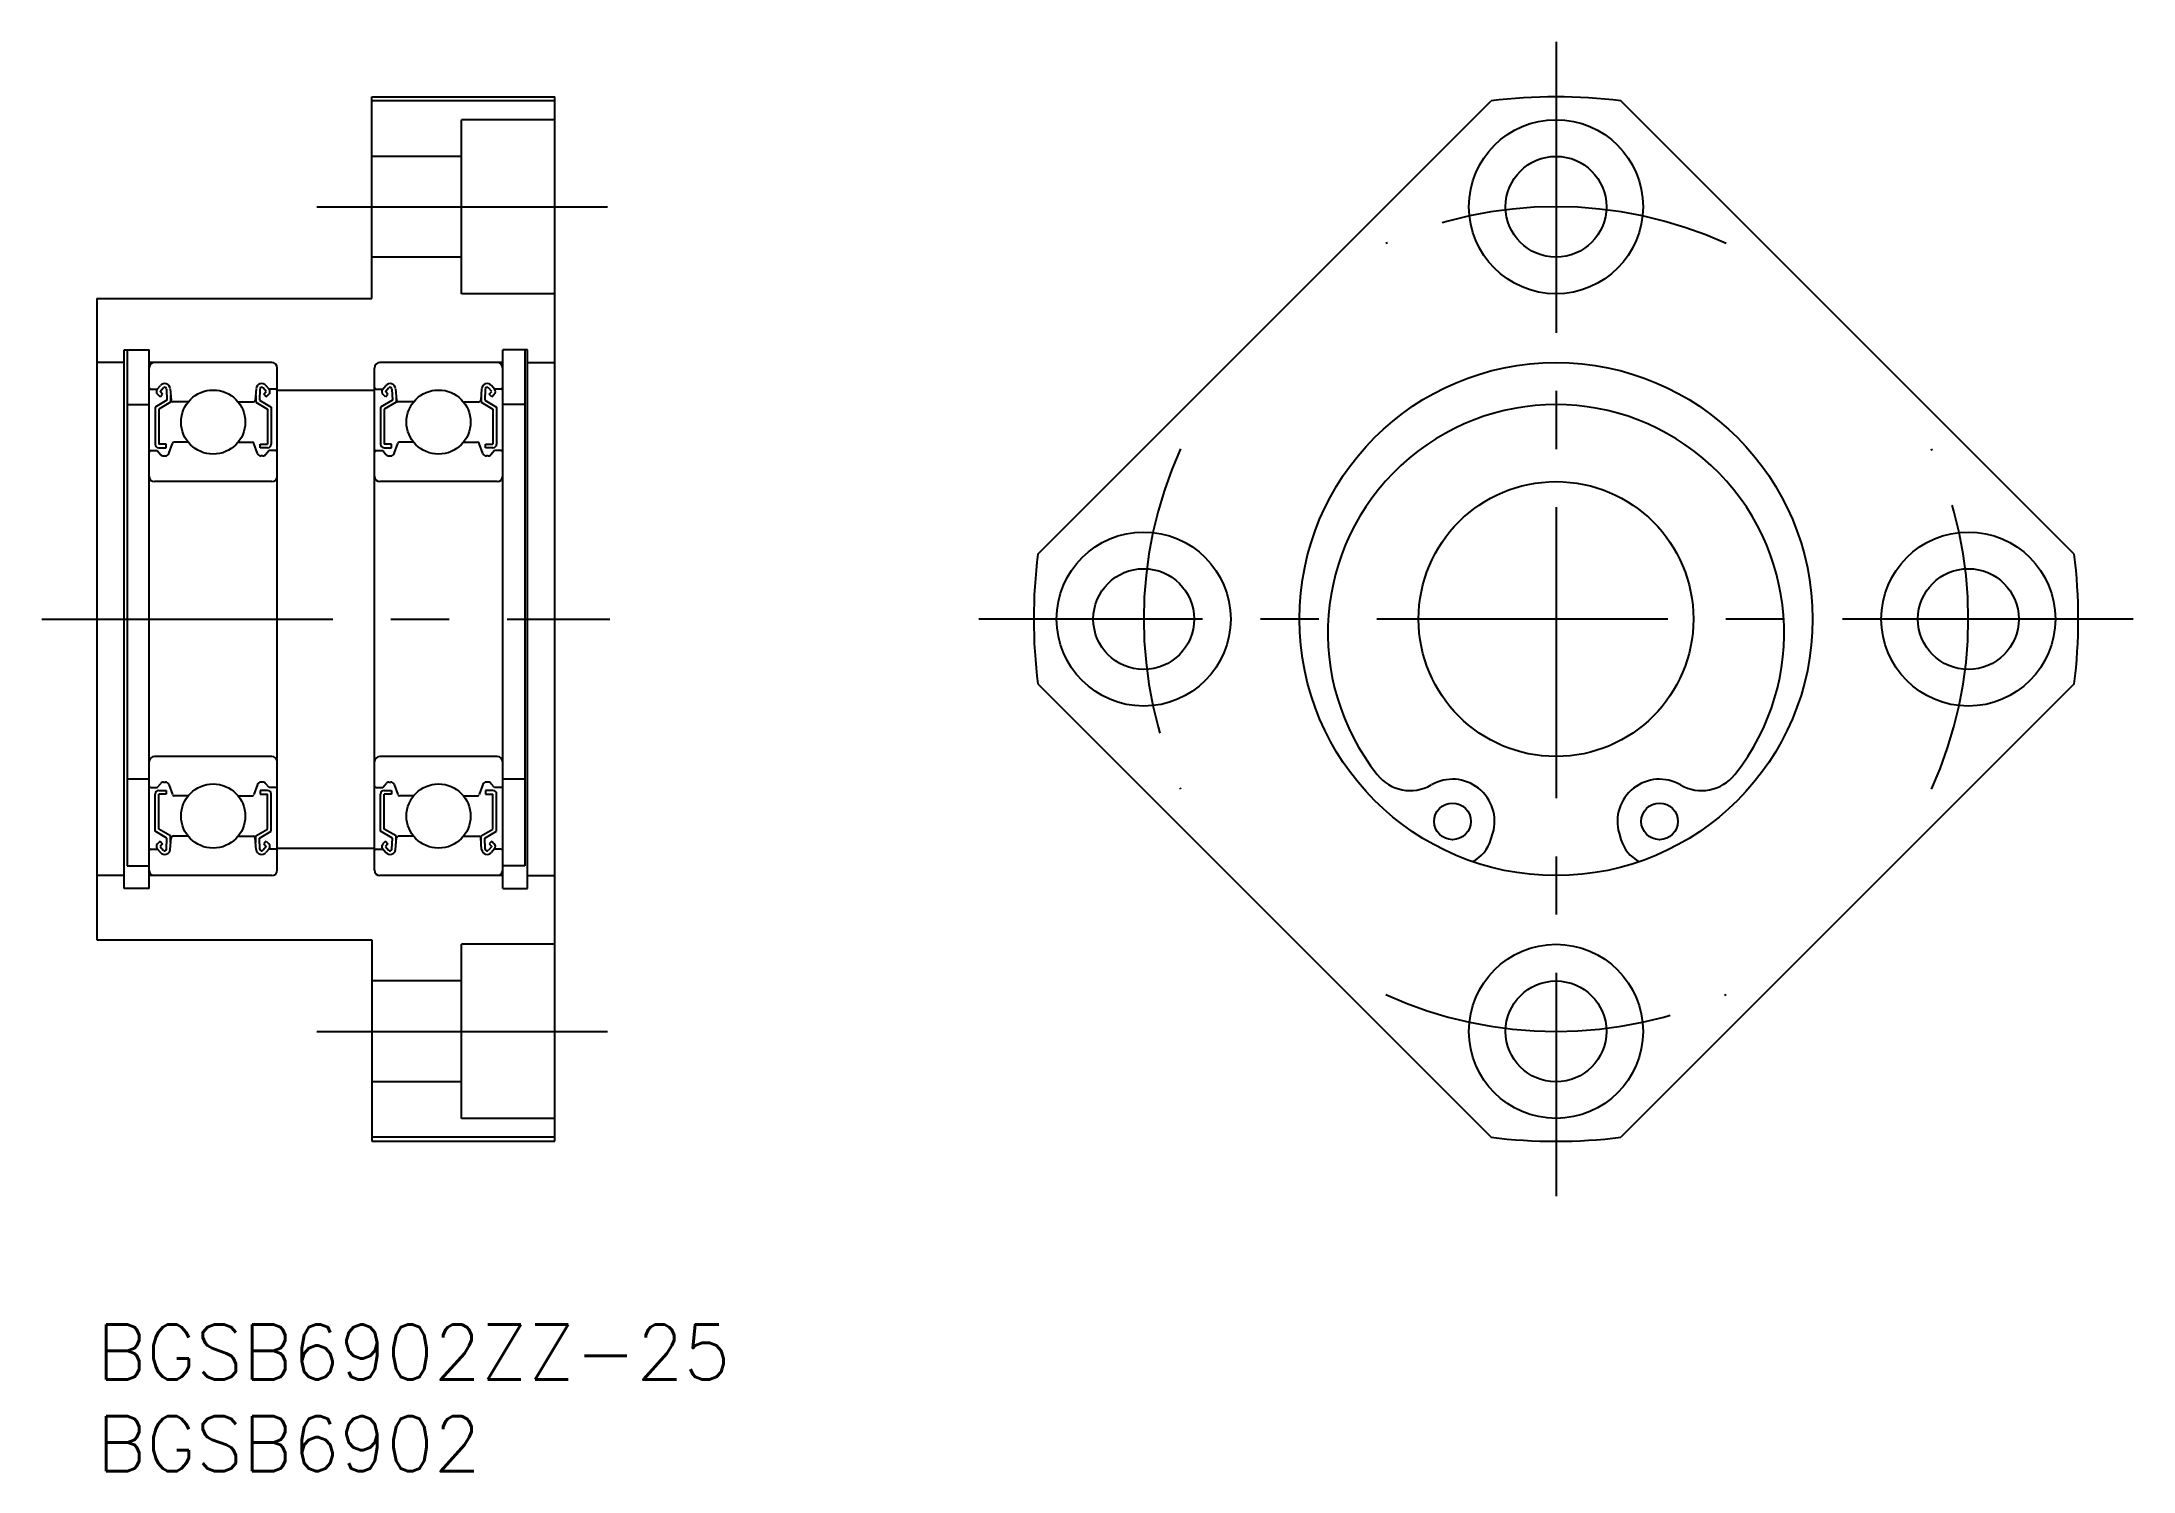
# Model space of a CAD drawing. Extents: x -3 to 111, y -8 to 70.
import ezdxf

# ---------------------------------------------------------------- set-up
doc = ezdxf.new("R2010")
doc.units = 0
doc.header["$LTSCALE"] = 0.5
doc.linetypes.add('CENTER', pattern=[50.8, 31.75, -6.35, 6.35, -6.35])
for name, color, linetype in [('MSM_CENTER', 1, 'CENTER'), ('MSM_CONTINUOUS', 7, 'CONTINUOUS'), ('MSM_PART_NUMBER', 7, 'CONTINUOUS')]:
    doc.layers.add(name, color=color, linetype=linetype)
doc.styles.get("Standard").update_dxf_attribs({"font": 'txt.shx', "height": 3, "bigfont": 'bigfont.shx'})

# ---------------------------------------------------------------- blocks, each defined once
blk = doc.blocks.new('*U6')
at = {"layer": 'MSM_PART_NUMBER'}
blk.add_text('BGSB6902ZZ-25', height=3, dxfattribs=at).set_placement((0, -3))
blk = doc.blocks.new('*U7')
at = {"layer": 'MSM_PART_NUMBER'}
blk.add_text('BGSB6902', height=3, dxfattribs=at).set_placement((0, -8))

msp = doc.modelspace()

# ---------------------------------------------------------------- linework, layer by layer
at = {"layer": 'MSM_CENTER'}
for p, q in [((79.63, 70), (79.63, 7)), ((12, 61), (28, 61)), ((-3, 38.5), (28, 38.5)), ((111.13, 38.5), (48.13, 38.5)), ((12, 16), (28, 16))]:
    msp.add_line(p, q, dxfattribs=at)
for start, end in [(65.6251, 114.3749), (155.6251, 204.3749), (335.6251, 24.3749), (245.6251, 294.3749)]:
    msp.add_arc((79.63, 38.5), 22.5, start, end, dxfattribs=at)
at = {"layer": 'MSM_CONTINUOUS'}
for p, q in [((15, 67), (25, 67)), ((15, 56), (15, 67)), ((25, 66.78), (15, 66.78)), ((25, 10), (25, 67)), ((51.35, 42.04), (76.09, 66.78)), ((107.9, 42.04), (83.17, 66.78)), ((25, 65.75), (19.9, 65.75)), ((19.9, 56.25), (19.9, 65.75)), ((19.9, 63.75), (15, 63.75)), ((19.9, 58.25), (15, 58.25)), ((0, 56), (0, 21)), ((0, 56), (15, 56)), ((25, 56.25), (19.9, 56.25)), ((1.5, 52.5), (0, 52.5)), ((1.5, 53.2), (2.85, 53.2)), ((1.5, 23.8, 0.6), (1.5, 53.2, 0.6)), ((1.65, 53.2, 0.7), (1.65, 25.04, 0.7)), ((2.85, 23.8), (2.85, 53.2)), ((9.55, 52.5), (2.85, 52.5)), ((22.15, 52.5), (15.45, 52.5)), ((22.15, 23.8), (22.15, 53.2)), ((23.5, 53.2, -0.7), (22.15, 53.2, -0.7)), ((23.35, 53.2), (23.35, 25.04)), ((23.5, 23.8, -0.1), (23.5, 53.2, -0.1)), ((23.5, 52.5, -0.7), (25, 52.5, -0.7)), ((9.85, 24.8), (9.85, 52.2)), ((15.15, 24.8), (15.15, 52.2)), ((2.95, 51.05), (3.31, 51.05)), ((3.83, 50.45), (3.18, 50.07)), ((3.3, 51.04), (3.47, 51.24)), ((3.45, 50.62), (3.31, 50.77)), ((4.03, 50.33), (3.38, 49.96)), ((3.45, 50.91), (3.62, 51.11)), ((3.59, 50.77), (3.45, 50.91)), ((3.45, 50.62), (3.59, 50.77)), ((3.8, 51.05), (3.83, 50.45)), ((4, 51.07), (4.05, 50.44)), ((4.03, 50.7), (4.03, 50.33)), ((4.99, 50.35), (4.15, 50.35)), ((7.71, 50.35), (8.55, 50.35)), ((8.7, 51.07), (8.65, 50.44)), ((8.67, 50.7), (8.67, 50.33)), ((8.67, 50.33), (9.32, 49.96)), ((8.9, 51.05), (8.87, 50.45)), ((8.87, 50.45), (9.52, 50.07)), ((9.25, 50.91), (9.08, 51.11)), ((9.11, 50.77), (9.25, 50.91)), ((9.25, 50.62), (9.11, 50.77)), ((9.4, 51.04), (9.23, 51.24)), ((9.25, 50.62), (9.39, 50.77)), ((9.75, 51.05), (9.39, 51.05)), ((9.85, 51), (15.15, 51)), ((15.25, 51.05), (15.61, 51.05)), ((16.13, 50.45), (15.48, 50.07)), ((15.6, 51.04), (15.77, 51.24)), ((15.75, 50.62), (15.61, 50.77)), ((16.33, 50.33), (15.68, 49.96)), ((15.75, 50.91), (15.92, 51.11)), ((15.89, 50.77), (15.75, 50.91)), ((15.75, 50.62), (15.89, 50.77)), ((16.1, 51.05), (16.13, 50.45)), ((16.3, 51.07), (16.35, 50.44)), ((16.33, 50.7), (16.33, 50.33)), ((17.29, 50.35), (16.45, 50.35)), ((20.01, 50.35), (20.85, 50.35)), ((21, 51.07), (20.95, 50.44)), ((20.97, 50.7), (20.97, 50.33)), ((20.97, 50.33), (21.62, 49.96)), ((21.2, 51.05), (21.17, 50.45)), ((21.17, 50.45), (21.82, 50.07)), ((21.55, 50.91), (21.38, 51.11)), ((21.41, 50.77), (21.55, 50.91)), ((21.55, 50.62), (21.41, 50.77)), ((21.7, 51.04), (21.53, 51.24)), ((21.55, 50.62), (21.69, 50.77)), ((22.05, 51.05), (21.69, 51.05)), ((1.65, 50.2), (2.85, 50.2)), ((3.18, 50.07), (3.18, 48.05)), ((3.38, 49.96), (3.38, 48.05)), ((9.32, 49.96), (9.32, 48.05)), ((9.52, 50.07), (9.52, 48.05)), ((15.48, 50.07), (15.48, 48.05)), ((15.68, 49.96), (15.68, 48.05)), ((21.62, 49.96), (21.62, 48.05)), ((21.82, 50.07), (21.82, 48.05)), ((23.35, 50.2, -0.7), (22.15, 50.2, -0.7)), ((3.78, 48.05), (3.38, 48.05)), ((3.78, 47.85), (3.78, 48.05)), ((3.93, 47.53), (4.13, 48.08)), ((4.99, 48.15), (4.22, 48.15)), ((7.71, 48.15), (8.48, 48.15)), ((8.77, 47.53), (8.57, 48.08)), ((8.92, 48.05), (9.32, 48.05)), ((8.92, 47.85), (8.92, 48.05)), ((16.08, 48.05), (15.68, 48.05)), ((16.08, 47.85), (16.08, 48.05)), ((16.23, 47.53), (16.43, 48.08)), ((17.29, 48.15), (16.52, 48.15)), ((20.01, 48.15), (20.78, 48.15)), ((21.07, 47.53), (20.87, 48.08)), ((21.22, 48.05), (21.62, 48.05)), ((21.22, 47.85), (21.22, 48.05)), ((2.95, 47.7), (3.3, 47.7)), ((3.3, 47.7), (3.49, 47.47)), ((3.38, 47.85), (3.78, 47.85)), ((3.64, 47.4), (3.74, 47.4)), ((9.32, 47.85), (8.92, 47.85)), ((9.06, 47.4), (8.96, 47.4)), ((9.4, 47.7), (9.21, 47.47)), ((9.75, 47.7), (9.4, 47.7)), ((15.25, 47.7), (15.6, 47.7)), ((15.6, 47.7), (15.79, 47.47)), ((15.68, 47.85), (16.08, 47.85)), ((15.94, 47.4), (16.04, 47.4)), ((21.62, 47.85), (21.22, 47.85)), ((21.36, 47.4), (21.26, 47.4)), ((21.7, 47.7), (21.51, 47.47)), ((22.05, 47.7), (21.7, 47.7)), ((9.55, 46), (3.15, 46)), ((21.85, 46), (15.45, 46)), ((51.35, 34.96), (76.09, 10.22)), ((107.9, 34.96), (83.17, 10.22)), ((9.55, 31), (3.15, 31)), ((21.85, 31), (15.45, 31)), ((2.85, 29.76), (1.65, 29.76)), ((23.35, 29.76, -0.7), (22.15, 29.76, -0.7)), ((2.95, 29.3), (3.3, 29.3)), ((3.18, 26.93), (3.18, 28.95)), ((3.3, 29.3), (3.49, 29.53)), ((3.38, 29.15), (3.78, 29.15)), ((3.38, 27.04), (3.38, 28.95)), ((3.78, 28.95), (3.38, 28.95)), ((3.64, 29.6), (3.74, 29.6)), ((3.78, 29.15), (3.78, 28.95)), ((3.93, 29.47), (4.13, 28.92)), ((4.99, 28.85), (4.22, 28.85)), ((7.71, 28.85), (8.48, 28.85)), ((8.77, 29.47), (8.57, 28.92)), ((9.32, 29.15), (8.92, 29.15)), ((8.92, 29.15), (8.92, 28.95)), ((8.92, 28.95), (9.32, 28.95)), ((9.06, 29.6), (8.96, 29.6)), ((9.4, 29.3), (9.21, 29.53)), ((9.32, 27.04), (9.32, 28.95)), ((9.75, 29.3), (9.4, 29.3)), ((9.52, 26.93), (9.52, 28.95)), ((15.25, 29.3), (15.6, 29.3)), ((15.48, 26.93), (15.48, 28.95)), ((15.6, 29.3), (15.79, 29.53)), ((15.68, 29.15), (16.08, 29.15)), ((15.68, 27.04), (15.68, 28.95)), ((16.08, 28.95), (15.68, 28.95)), ((15.94, 29.6), (16.04, 29.6)), ((16.08, 29.15), (16.08, 28.95)), ((16.23, 29.47), (16.43, 28.92)), ((17.29, 28.85), (16.52, 28.85)), ((20.01, 28.85), (20.78, 28.85)), ((21.07, 29.47), (20.87, 28.92)), ((21.62, 29.15), (21.22, 29.15)), ((21.22, 29.15), (21.22, 28.95)), ((21.22, 28.95), (21.62, 28.95)), ((21.36, 29.6), (21.26, 29.6)), ((21.7, 29.3), (21.51, 29.53)), ((21.62, 27.04), (21.62, 28.95)), ((22.05, 29.3), (21.7, 29.3)), ((21.82, 26.93), (21.82, 28.95)), ((3.83, 26.55), (3.18, 26.93)), ((3.45, 26.38), (3.31, 26.23)), ((4.03, 26.67), (3.38, 27.04)), ((3.45, 26.38), (3.59, 26.23)), ((3.8, 25.95), (3.83, 26.55)), ((4, 25.93), (4.05, 26.56)), ((4.03, 26.3), (4.03, 26.67)), ((4.99, 26.65), (4.15, 26.65)), ((7.71, 26.65), (8.55, 26.65)), ((8.7, 25.93), (8.65, 26.56)), ((8.67, 26.67), (9.32, 27.04)), ((8.67, 26.3), (8.67, 26.67)), ((8.87, 26.55), (9.52, 26.93)), ((8.9, 25.95), (8.87, 26.55)), ((9.25, 26.38), (9.11, 26.23)), ((9.25, 26.38), (9.39, 26.23)), ((16.13, 26.55), (15.48, 26.93)), ((15.75, 26.38), (15.61, 26.23)), ((16.33, 26.67), (15.68, 27.04)), ((15.75, 26.38), (15.89, 26.23)), ((16.1, 25.95), (16.13, 26.55)), ((16.3, 25.93), (16.35, 26.56)), ((16.33, 26.3), (16.33, 26.67)), ((17.29, 26.65), (16.45, 26.65)), ((20.01, 26.65), (20.85, 26.65)), ((21, 25.93), (20.95, 26.56)), ((20.97, 26.67), (21.62, 27.04)), ((20.97, 26.3), (20.97, 26.67)), ((21.17, 26.55), (21.82, 26.93)), ((21.2, 25.95), (21.17, 26.55)), ((21.55, 26.38), (21.41, 26.23)), ((21.55, 26.38), (21.69, 26.23)), ((76.08, 26.47), (76.18, 26.81)), ((83.07, 26.81), (83.17, 26.47)), ((2.95, 25.95), (3.31, 25.95)), ((3.3, 25.96), (3.47, 25.76)), ((3.59, 26.23), (3.45, 26.09)), ((3.45, 26.09), (3.62, 25.89)), ((9.25, 26.09), (9.08, 25.89)), ((9.11, 26.23), (9.25, 26.09)), ((9.4, 25.96), (9.23, 25.76)), ((9.75, 25.95), (9.39, 25.95)), ((9.85, 26), (15.15, 26)), ((15.25, 25.95), (15.61, 25.95)), ((15.6, 25.96), (15.77, 25.76)), ((15.89, 26.23), (15.75, 26.09)), ((15.75, 26.09), (15.92, 25.89)), ((21.55, 26.09), (21.38, 25.89)), ((21.41, 26.23), (21.55, 26.09)), ((21.7, 25.96), (21.53, 25.76)), ((22.05, 25.95), (21.69, 25.95)), ((1.5, 24.5), (0, 24.5)), ((1.65, 25.04), (2.85, 25.04)), ((9.55, 24.5), (2.85, 24.5)), ((22.15, 24.5), (15.45, 24.5)), ((23.35, 25.04, -0.7), (22.15, 25.04, -0.7)), ((23.5, 24.5, -0.7), (25, 24.5, -0.7)), ((2.85, 23.8), (1.5, 23.8)), ((22.15, 23.8, -0.7), (23.5, 23.8, -0.7)), ((0, 21), (15, 21)), ((15, 21), (15, 10)), ((25, 20.75), (19.9, 20.75)), ((19.9, 11.25), (19.9, 20.75)), ((19.9, 18.75), (15, 18.75)), ((19.9, 13.25), (15, 13.25)), ((25, 11.25), (19.9, 11.25)), ((25, 10.22), (15, 10.22)), ((15, 10), (25, 10))]:
    msp.add_line(p, q, dxfattribs=at)
for centre, radius in [((79.63, 61), 4.75), ((79.63, 61), 2.75), ((79.63, 38.5), 14), ((6.35, 49.25), 1.75), ((18.65, 49.25), 1.75), ((79.63, 38.5), 7.5), ((57.13, 38.5), 4.75), ((102.13, 38.5), 4.75), ((57.13, 38.5), 2.75), ((102.13, 38.5), 2.75), ((6.35, 27.75), 1.75), ((18.65, 27.75), 1.75), ((73.98, 27.46), 1), ((85.28, 27.46), 1), ((79.63, 16), 4.75), ((79.63, 16), 2.75)]:
    msp.add_circle(centre, radius, dxfattribs=at)
for centre, radius, start, end in [((79.63, 38.5), 28.5, 82.8636, 97.1364), ((3.15, 52.2), 0.3, 90, 180), ((9.55, 52.2), 0.3, 0, 90), ((15.45, 52.2), 0.3, 90, 180), ((21.85, 52.2), 0.3, 0, 90), ((2.95, 51.15), 0.1, 180, 270), ((3.45, 50.91), 0.2, 140.1364, 224.998), ((3.7, 51.05), 0.3, 4.9347, 140.1364), ((3.7, 51.05), 0.1, 3.1017, 139.9503), ((4.15, 50.45), 0.1, 184.9347, 270), ((8.55, 50.45), 0.1, 270, 355.0653), ((9, 51.05), 0.3, 39.8636, 175.0653), ((9, 51.05), 0.1, 40.0497, 176.8983), ((9.25, 50.91), 0.2, 315.002, 39.8636), ((9.75, 51.15), 0.1, 270, 0), ((15.25, 51.15), 0.1, 180, 270), ((15.75, 50.91), 0.2, 140.1364, 224.998), ((16, 51.05), 0.3, 4.9347, 140.1364), ((16, 51.05), 0.1, 3.1017, 139.9503), ((16.45, 50.45), 0.1, 184.9347, 270), ((20.85, 50.45), 0.1, 270, 355.0653), ((21.3, 51.05), 0.3, 39.8636, 175.0653), ((21.3, 51.05), 0.1, 40.0497, 176.8983), ((21.55, 50.91), 0.2, 315.002, 39.8636), ((22.05, 51.15), 0.1, 270, 0), ((79.63, 37.75), 12.45, 321.589, 218.411), ((3.38, 48.05), 0.2, 180, 270), ((4.22, 48.05), 0.1, 90, 159.9926), ((8.48, 48.05), 0.1, 20.0074, 90), ((9.32, 48.05), 0.2, 270, 0), ((15.68, 48.05), 0.2, 180, 270), ((16.52, 48.05), 0.1, 90, 159.9926), ((20.78, 48.05), 0.1, 20.0074, 90), ((21.62, 48.05), 0.2, 270, 0), ((2.95, 47.6), 0.1, 90, 180), ((3.64, 47.6), 0.2, 219.9772, 270), ((3.74, 47.6), 0.2, 270, 339.9926), ((8.96, 47.6), 0.2, 200.0074, 270), ((9.06, 47.6), 0.2, 270, 320.0228), ((9.75, 47.6), 0.1, 0, 90), ((15.25, 47.6), 0.1, 90, 180), ((15.94, 47.6), 0.2, 219.9772, 270), ((16.04, 47.6), 0.2, 270, 339.9926), ((21.26, 47.6), 0.2, 200.0074, 270), ((21.36, 47.6), 0.2, 270, 320.0228), ((22.05, 47.6), 0.1, 0, 90), ((3.15, 46.3), 0.3, 180, 270), ((9.55, 46.3), 0.3, 270, 0), ((15.45, 46.3), 0.3, 180, 270), ((21.85, 46.3), 0.3, 270, 0), ((79.63, 38.5), 28.5, 172.8636, 187.1364), ((79.63, 38.5), 28.5, 352.8636, 7.1364), ((3.15, 30.7), 0.3, 90, 180), ((9.55, 30.7), 0.3, 0, 90), ((15.45, 30.7), 0.3, 90, 180), ((21.85, 30.7), 0.3, 0, 90), ((71.67, 31.44), 2.3, 218.411, 300.0471), ((73.98, 27.46), 2.3, 343.5829, 120.0471), ((85.28, 27.46), 2.3, 59.9529, 196.4171), ((87.58, 31.44), 2.3, 239.9529, 321.589), ((2.95, 29.4), 0.1, 180, 270), ((3.38, 28.95), 0.2, 90, 180), ((3.64, 29.4), 0.2, 90, 140.0228), ((3.74, 29.4), 0.2, 20.0074, 90), ((4.22, 28.95), 0.1, 200.0074, 270), ((8.48, 28.95), 0.1, 270, 339.9926), ((8.96, 29.4), 0.2, 90, 159.9926), ((9.06, 29.4), 0.2, 39.9772, 90), ((9.32, 28.95), 0.2, 0, 90), ((9.75, 29.4), 0.1, 270, 0), ((15.25, 29.4), 0.1, 180, 270), ((15.68, 28.95), 0.2, 90, 180), ((15.94, 29.4), 0.2, 90, 140.0228), ((16.04, 29.4), 0.2, 20.0074, 90), ((16.52, 28.95), 0.1, 200.0074, 270), ((20.78, 28.95), 0.1, 270, 339.9926), ((21.26, 29.4), 0.2, 90, 159.9926), ((21.36, 29.4), 0.2, 39.9772, 90), ((21.62, 28.95), 0.2, 0, 90), ((22.05, 29.4), 0.1, 270, 0), ((4.15, 26.55), 0.1, 90, 175.0653), ((8.55, 26.55), 0.1, 4.9347, 90), ((16.45, 26.55), 0.1, 90, 175.0653), ((20.85, 26.55), 0.1, 4.9347, 90), ((74.16, 27.04), 2, 297.3274, 343.5829), ((85.09, 27.04), 2, 196.4171, 242.6726), ((2.95, 25.85), 0.1, 90, 180), ((3.45, 26.09), 0.2, 135.002, 219.8636), ((3.7, 25.95), 0.3, 219.8636, 355.0653), ((3.7, 25.95), 0.1, 220.0497, 356.8983), ((9, 25.95), 0.3, 184.9347, 320.1364), ((9, 25.95), 0.1, 183.1017, 319.9503), ((9.25, 26.09), 0.2, 320.1364, 44.998), ((9.75, 25.85), 0.1, 0, 90), ((15.25, 25.85), 0.1, 90, 180), ((15.75, 26.09), 0.2, 135.002, 219.8636), ((16, 25.95), 0.3, 219.8636, 355.0653), ((16, 25.95), 0.1, 220.0497, 356.8983), ((21.3, 25.95), 0.3, 184.9347, 320.1364), ((21.3, 25.95), 0.1, 183.1017, 319.9503), ((21.55, 26.09), 0.2, 320.1364, 44.998), ((22.05, 25.85), 0.1, 0, 90), ((3.15, 24.8), 0.3, 180, 270), ((9.55, 24.8), 0.3, 270, 0), ((15.45, 24.8), 0.3, 180, 270), ((21.85, 24.8), 0.3, 270, 0), ((79.63, 38.5), 28.5, 262.8636, 277.1364)]:
    msp.add_arc(centre, radius, start, end, dxfattribs=at)

# ---------------------------------------------------------------- block references
for name in ['*U6', '*U7']:
    msp.add_blockref(name, (0, 0), dxfattribs=at)

doc.saveas('drawing.dxf')
